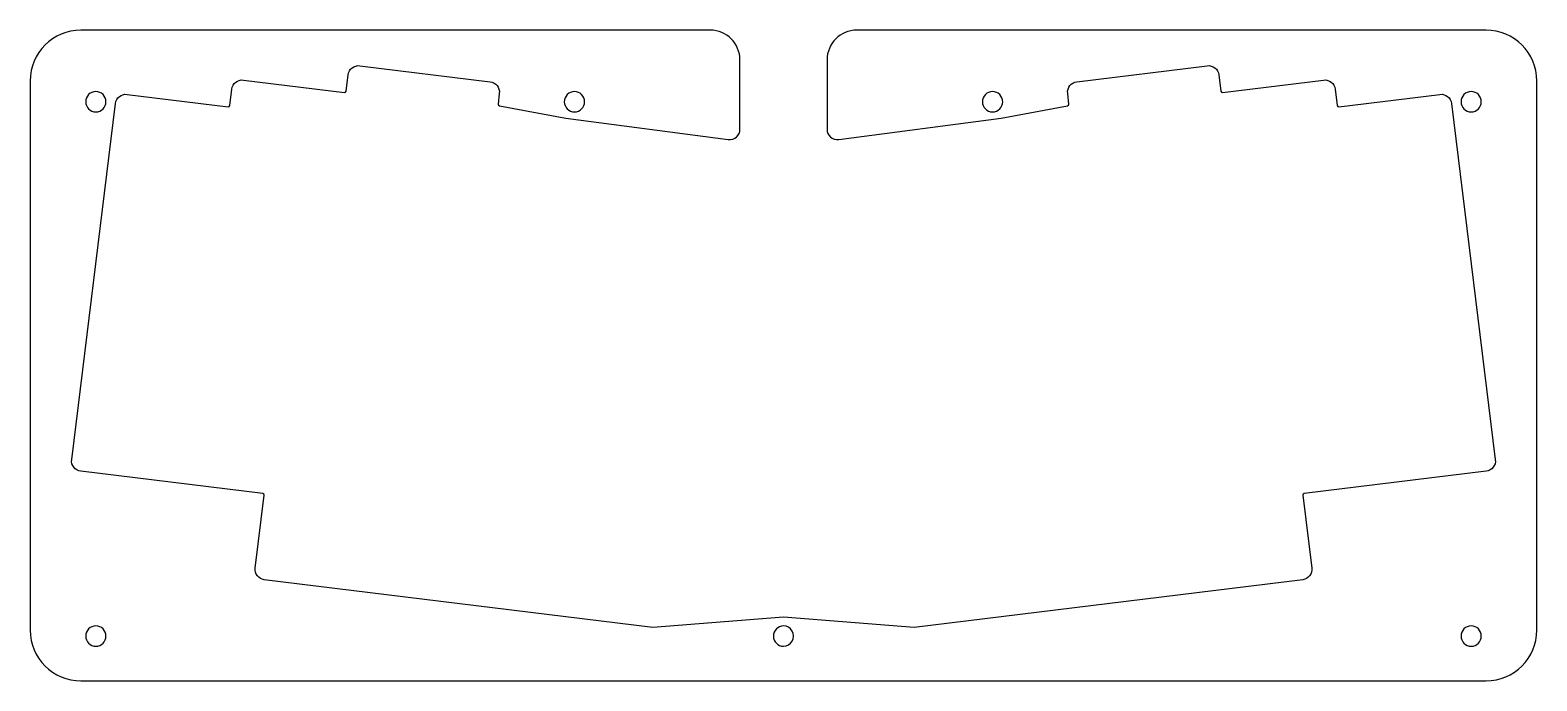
# Model space of a CAD drawing. Extents: x 5 to 257, y 5 to 114.
import ezdxf

# ---------------------------------------------------------------- set-up
doc = ezdxf.new("R2010")
doc.units = 0
doc.layers.get('0').update_dxf_attribs({"linetype": 'CONTINUOUS'})

msp = doc.modelspace()

# ---------------------------------------------------------------- linework, layer by layer
at = {"color": 7}
for points in [[(119.04192, 114.165639), (13.675442, 114.165614)], [(248.979942, 114.165639), (143.613886, 114.165614)], [(124.041961, 97.576236), (124.041959, 109.165613)], [(138.613883, 109.165638), (138.613885, 97.576268)], [(58.09471, 103.947437), (58.431094, 106.686836)], [(60.38131, 108.210538), (82.217347, 105.529403)], [(180.43853, 105.529438), (202.274517, 108.210525)], [(204.224734, 106.686838), (204.561109, 103.947407)], [(5.175901, 105.665638), (5.175441, 13.672604)], [(38.606606, 101.544537), (38.942992, 104.283926)], [(40.893207, 105.807638), (57.816136, 103.729743)], [(83.741014, 103.579137), (83.533735, 101.778145)], [(179.122101, 101.778138), (178.914805, 103.579165)], [(204.839734, 103.729737), (221.762623, 105.807612)], [(223.712837, 104.283937), (224.049212, 101.544498)], [(257.479943, 13.672622), (257.480403, 105.665613)], [(12.130902, 42.229027), (19.454883, 101.88101)], [(21.404904, 103.404737), (38.32803, 101.32683)], [(83.751369, 101.499545), (94.861418, 99.396937), (122.078682, 95.839307)], [(140.577164, 95.839336), (167.794425, 99.396937), (178.904474, 101.499545)], [(224.327838, 101.326837), (241.25072, 103.404699)], [(243.200941, 101.881037), (250.525302, 42.228988)], [(44.144007, 36.535126), (13.654232, 40.278755)], [(249.001942, 40.278727), (218.511839, 36.535081)], [(42.863907, 24.058124), (44.361675, 36.256477)], [(218.294137, 36.256526), (219.791944, 24.058083)], [(131.327922, 15.864654), (109.472161, 14.11647), (44.387585, 22.107856)], [(218.268237, 22.107824), (153.183683, 14.11647), (131.327922, 15.864654)], [(13.675902, 5.172621), (248.980402, 5.172603)]]:
    msp.add_lwpolyline(points, dxfattribs=at)
at = {"color": 1}
for points in [[(17.875443, 102.165612)], [(98.027916, 102.165612)], [(168.027928, 102.165612)], [(248.180402, 102.165612)], [(17.875443, 12.672605)], [(248.180402, 12.672605)]]:
    msp.add_lwpolyline(points, close=True, dxfattribs=at)
at = {"color": 7}
for points in [[(13.675442, 114.165614), (8.981212, 114.16536), (5.175911, 110.359869), (5.175901, 105.665638)], [(124.041959, 109.165613), (124.041972, 111.927062), (121.803369, 114.16566), (119.04192, 114.165639)], [(143.613886, 114.165614), (140.852471, 114.165615), (138.613897, 111.927054), (138.613883, 109.165638)], [(257.480403, 105.665613), (257.480413, 110.360223), (253.674553, 114.165893), (248.979942, 114.165639)], [(58.431094, 106.686836), (58.548872, 107.646132), (59.422014, 108.328317), (60.38131, 108.210538)], [(202.274517, 108.210525), (203.233808, 108.328305), (204.106949, 107.646129), (204.224734, 106.686838)], [(19.454883, 101.88101), (19.572653, 102.84023), (20.445673, 103.522399), (21.404904, 103.404737)], [(38.942992, 104.283926), (39.060765, 105.243227), (39.933908, 105.925417), (40.893207, 105.807638)], [(57.816136, 103.729743), (57.953176, 103.712933), (58.077898, 103.810393), (58.09471, 103.947437)], [(82.217347, 105.529403), (83.176648, 105.411603), (83.851521, 104.539306), (83.741014, 103.579137)], [(178.914805, 103.579165), (178.796998, 104.538489), (179.479203, 105.411667), (180.43853, 105.529438)], [(204.561109, 103.947407), (204.577929, 103.810354), (204.702683, 103.712895), (204.839734, 103.729737)], [(221.762623, 105.807612), (222.721909, 105.925391), (223.595045, 105.243222), (223.712837, 104.283937)], [(241.25072, 103.404699), (242.210001, 103.522482), (243.083141, 102.840319), (243.200941, 101.881037)], [(38.32803, 101.32683), (38.465075, 101.31002), (38.589798, 101.40749), (38.606606, 101.544537)], [(83.533735, 101.778145), (83.517945, 101.640991), (83.614335, 101.516385), (83.751369, 101.499545)], [(178.904474, 101.499545), (179.041497, 101.516385), (179.138927, 101.641113), (179.122101, 101.778138)], [(224.049212, 101.544498), (224.066042, 101.407449), (224.190791, 101.309996), (224.327838, 101.326837)], [(122.078682, 95.839307), (123.121929, 95.711208), (124.041945, 96.525153), (124.041961, 97.576236)], [(138.613885, 97.576268), (138.613899, 96.525185), (139.533915, 95.711237), (140.577164, 95.839336)], [(13.654232, 40.278755), (12.695062, 40.396719), (12.013082, 41.269839), (12.130902, 42.229027)], [(250.525302, 42.228988), (250.643112, 41.269794), (249.961122, 40.396676), (249.001942, 40.278727)], [(44.361675, 36.256477), (44.378525, 36.393535), (44.281065, 36.518299), (44.144007, 36.535126)], [(218.511839, 36.535081), (218.374805, 36.518271), (218.27734, 36.393562), (218.294137, 36.256526)], [(44.387585, 22.107856), (43.428275, 22.225645), (42.746096, 23.098817), (42.863907, 24.058124)], [(219.791944, 24.058083), (219.909749, 23.098769), (219.227554, 22.225599), (218.268237, 22.107824)], [(5.175441, 13.672604), (5.175451, 8.978011), (8.981312, 5.172367), (13.675902, 5.172621)], [(131.327922, 14.372604), (130.391202, 14.369556), (129.633453, 13.609338), (129.633453, 12.672613)], [(129.633453, 12.672613), (129.633453, 11.735888), (130.391202, 10.97567), (131.327922, 10.972622)], [(132.800165, 13.522622), (132.49649, 14.048604), (131.935274, 14.372622), (131.327922, 14.372622)], [(132.800165, 11.822622), (133.103841, 12.348604), (133.103841, 12.99664), (132.800165, 13.522622)], [(248.980402, 5.172603), (253.674653, 5.172857), (257.479953, 8.978374), (257.479943, 13.672622)], [(131.327922, 10.972622), (131.935274, 10.972622), (132.49649, 11.29664), (132.800165, 11.822622)]]:
    msp.add_open_spline(points, degree=3, dxfattribs=at)
at = {"color": 1}
for points in [[(16.175443, 103.865612), (15.724575, 103.865612), (15.292173, 103.686506), (14.973361, 103.367694)], [(17.377524, 103.367694), (17.058713, 103.686506), (16.626311, 103.865612), (16.175443, 103.865612)], [(96.327916, 103.865612), (95.877048, 103.865612), (95.444646, 103.686506), (95.125834, 103.367694)], [(97.529998, 103.367694), (97.211186, 103.686506), (96.778784, 103.865612), (96.327916, 103.865612)], [(166.327928, 103.865612), (165.87706, 103.865612), (165.444658, 103.686506), (165.125846, 103.367694)], [(167.53001, 103.367694), (167.211198, 103.686506), (166.778796, 103.865612), (166.327928, 103.865612)], [(246.480401, 103.865612), (246.029533, 103.865612), (245.597131, 103.686506), (245.27832, 103.367694)], [(247.682483, 103.367694), (247.363671, 103.686506), (246.931269, 103.865612), (246.480401, 103.865612)], [(14.973361, 103.367694), (14.654549, 103.048882), (14.475442, 102.61648), (14.475442, 102.165612)], [(14.475442, 102.165612), (14.475442, 101.714744), (14.654549, 101.282342), (14.973361, 100.96353)], [(14.973361, 100.96353), (15.292173, 100.644718), (15.724575, 100.465612), (16.175443, 100.465612)], [(16.175443, 100.465612), (16.626311, 100.465612), (17.058713, 100.644718), (17.377524, 100.96353)], [(17.875443, 102.165612), (17.875443, 102.61648), (17.696336, 103.048882), (17.377524, 103.367694)], [(17.377524, 100.96353), (17.696336, 101.282342), (17.875443, 101.714744), (17.875443, 102.165612)], [(95.125834, 103.367694), (94.807023, 103.048882), (94.627916, 102.61648), (94.627916, 102.165612)], [(94.627916, 102.165612), (94.627916, 101.714744), (94.807023, 101.282342), (95.125834, 100.96353)], [(95.125834, 100.96353), (95.444646, 100.644718), (95.877048, 100.465612), (96.327916, 100.465612)], [(96.327916, 100.465612), (96.778784, 100.465612), (97.211186, 100.644718), (97.529998, 100.96353)], [(98.027916, 102.165612), (98.027916, 102.61648), (97.84881, 103.048882), (97.529998, 103.367694)], [(97.529998, 100.96353), (97.84881, 101.282342), (98.027916, 101.714744), (98.027916, 102.165612)], [(165.125846, 103.367694), (164.807034, 103.048882), (164.627928, 102.61648), (164.627928, 102.165612)], [(164.627928, 102.165612), (164.627928, 101.714744), (164.807034, 101.282342), (165.125846, 100.96353)], [(165.125846, 100.96353), (165.444658, 100.644718), (165.87706, 100.465612), (166.327928, 100.465612)], [(166.327928, 100.465612), (166.778796, 100.465612), (167.211198, 100.644718), (167.53001, 100.96353)], [(168.027928, 102.165612), (168.027928, 102.61648), (167.848822, 103.048882), (167.53001, 103.367694)], [(167.53001, 100.96353), (167.848822, 101.282342), (168.027928, 101.714744), (168.027928, 102.165612)], [(245.27832, 103.367694), (244.959508, 103.048882), (244.780401, 102.61648), (244.780401, 102.165612)], [(244.780401, 102.165612), (244.780401, 101.714744), (244.959508, 101.282342), (245.27832, 100.96353)], [(245.27832, 100.96353), (245.597131, 100.644718), (246.029533, 100.465612), (246.480401, 100.465612)], [(246.480401, 100.465612), (246.931269, 100.465612), (247.363671, 100.644718), (247.682483, 100.96353)], [(248.180402, 102.165612), (248.180402, 102.61648), (248.001295, 103.048882), (247.682483, 103.367694)], [(247.682483, 100.96353), (248.001295, 101.282342), (248.180402, 101.714744), (248.180402, 102.165612)], [(14.973361, 13.874687), (14.654549, 13.555875), (14.475442, 13.123473), (14.475442, 12.672605)], [(14.475442, 12.672605), (14.475442, 12.221737), (14.654549, 11.789335), (14.973361, 11.470523)], [(16.175443, 14.372605), (15.724575, 14.372605), (15.292173, 14.193499), (14.973361, 13.874687)], [(17.377524, 13.874687), (17.058713, 14.193499), (16.626311, 14.372605), (16.175443, 14.372605)], [(17.875443, 12.672605), (17.875443, 13.123473), (17.696336, 13.555875), (17.377524, 13.874687)], [(17.377524, 11.470523), (17.696336, 11.789335), (17.875443, 12.221737), (17.875443, 12.672605)], [(245.27832, 13.874687), (244.959508, 13.555875), (244.780401, 13.123473), (244.780401, 12.672605)], [(244.780401, 12.672605), (244.780401, 12.221737), (244.959508, 11.789335), (245.27832, 11.470523)], [(246.480401, 14.372605), (246.029533, 14.372605), (245.597131, 14.193499), (245.27832, 13.874687)], [(247.682483, 13.874687), (247.363671, 14.193499), (246.931269, 14.372605), (246.480401, 14.372605)], [(248.180402, 12.672605), (248.180402, 13.123473), (248.001295, 13.555875), (247.682483, 13.874687)], [(247.682483, 11.470523), (248.001295, 11.789335), (248.180402, 12.221737), (248.180402, 12.672605)], [(14.973361, 11.470523), (15.292173, 11.151711), (15.724575, 10.972605), (16.175443, 10.972605)], [(16.175443, 10.972605), (16.626311, 10.972605), (17.058713, 11.151711), (17.377524, 11.470523)], [(245.27832, 11.470523), (245.597131, 11.151711), (246.029533, 10.972605), (246.480401, 10.972605)], [(246.480401, 10.972605), (246.931269, 10.972605), (247.363671, 11.151711), (247.682483, 11.470523)]]:
    msp.add_open_spline(points, degree=3, dxfattribs=at)

doc.saveas('drawing.dxf')
